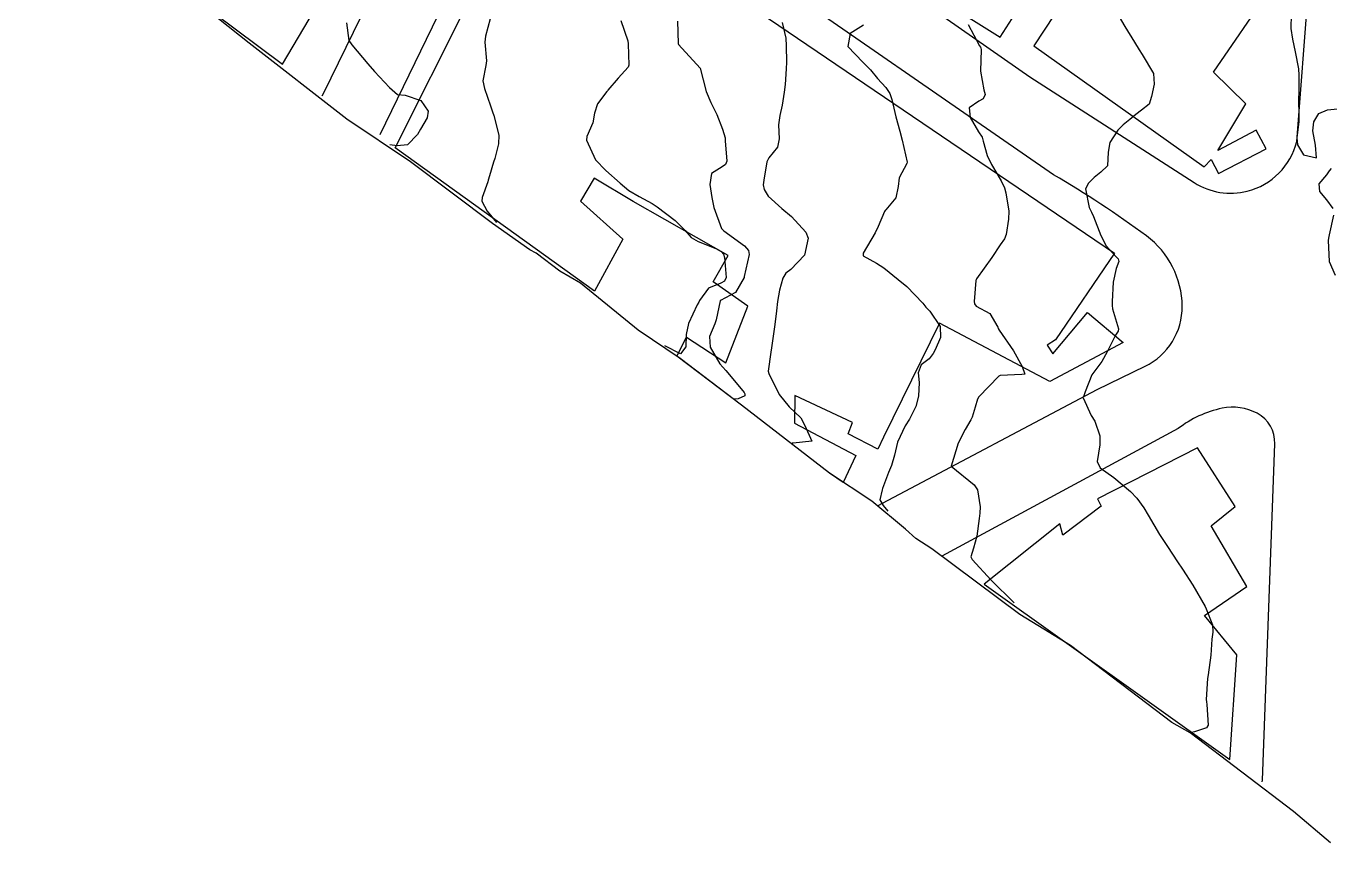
# Model space of a CAD drawing. Header units: metres. Extents: x 307586 to 320046, y 7427249 to 7434250.
# Drawn here: x 308997.6 to 309109.8, y 7432497 to 7432567.3 of the extents above; entities that cross this region are included whole.
import ezdxf

# ---------------------------------------------------------------- set-up
doc = ezdxf.new("R2010")
doc.units = ezdxf.units.M
doc.header["$MEASUREMENT"] = 0
for name, color, linetype in [('Area', 45, 'Continuous'), ('Curvas de Nivel 1m', 11, 'Continuous'), ('Curvas de Nivel 5m', 15, 'Continuous'), ('Edificações', 30, 'Continuous'), ('Vias Primárias', 230, 'Continuous')]:
    doc.layers.add(name, color=color, linetype=linetype)

msp = doc.modelspace()

# ---------------------------------------------------------------- linework, layer by layer
at = {"layer": 'Area'}
msp.add_polyline3d([(309109.88, 7432497, 714.31), (309106.69, 7432499.71, 714.24), (309097.78, 7432506.46, 720.69), (309096.22, 7432507.36, 721.24), (309087.49, 7432513.98, 719.23), (309084.7, 7432515.71, 719.1), (309083.13, 7432516.66, 719.11), (309075.58, 7432522.31, 716.36), (309074.2, 7432523.2, 716.32), (309073.3, 7432524, 716.37), (309070.41, 7432526.4, 718.53), (309066.75, 7432528.8, 717.71), (309059.19, 7432534.65, 720.5), (309053.92, 7432538.69, 718.81), (309050.3, 7432541.12, 720.7), (309045.33, 7432545.15, 726.34), (309043.57, 7432546.2, 723.23), (309041.53, 7432547.73, 723.17), (309040.99, 7432548.04, 726.3), (309037.76, 7432550.29, 727.53), (309030.72, 7432555.6, 725.66), (309025.25, 7432559.28, 727.02), (309016.84, 7432565.82, 726.56), (309009.75, 7432571.45, 727.81)], dxfattribs=at)
at = {"layer": 'Curvas de Nivel 1m', "flags": 128}
for points, elevation in [([(309106.48, 7432568.28), (309106.46, 7432567.06), (309106.6, 7432566.14), (309106.84, 7432565.06), (309107.1, 7432563.6), (309107.15, 7432563.05), (309107.13, 7432561.54), (309107.1, 7432561.06), (309107.14, 7432559.51), (309107.13, 7432559.05), (309106.97, 7432557.65), (309107.04, 7432557.06), (309107.55, 7432556.2), (309108.65, 7432555.94), (309108.57, 7432557.04), (309108.35, 7432558.27), (309108.44, 7432559.04), (309108.86, 7432559.77), (309109.6, 7432560.07), (309110.46, 7432560.15)], 714), ([(309025.21, 7432567.57), (309025.42, 7432566.03), (309025.66, 7432565.66), (309027.04, 7432564.02), (309027.63, 7432563.38), (309028.91, 7432562), (309029.6, 7432561.4), (309030.27, 7432561.32), (309031.6, 7432560.86), (309032.24, 7432559.95), (309032.16, 7432559.37), (309031.57, 7432558.4), (309031.32, 7432557.96), (309030.47, 7432557.06), (309029.58, 7432556.97), (309028.93, 7432557.07)], 722), ([(309037.58, 7432567.89), (309037.17, 7432566.4), (309037.12, 7432565.9), (309037.25, 7432564.28), (309037.21, 7432563.89), (309036.93, 7432562.58), (309037.07, 7432561.9), (309037.59, 7432560.41), (309037.78, 7432559.89), (309037.88, 7432559.59), (309038.31, 7432557.88), (309038.29, 7432557.14), (309037.96, 7432555.89), (309037.86, 7432555.56), (309037.52, 7432554.39), (309037.4, 7432554.01), (309037.36, 7432553.89), (309036.87, 7432552.53), (309036.85, 7432552.22), (309037.31, 7432551.35), (309038.12, 7432550.39)], 721), ([(309053.68, 7432567.7), (309053.75, 7432565.79), (309053.78, 7432565.7), (309055.63, 7432563.67), (309056.15, 7432561.66), (309056.55, 7432560.71), (309057.06, 7432559.66), (309057.57, 7432558.42), (309057.78, 7432557.65), (309057.8, 7432557.41), (309057.92, 7432555.65), (309057.82, 7432555.37), (309057.54, 7432555.17), (309056.6, 7432554.59), (309056.47, 7432553.66), (309056.64, 7432552.52), (309056.8, 7432551.66), (309057.47, 7432549.87), (309057.66, 7432549.65), (309059.45, 7432548.36), (309059.8, 7432547.98), (309059.84, 7432547.62), (309059.42, 7432545.73), (309059.41, 7432545.64), (309058.68, 7432544.36), (309057.39, 7432543.68), (309057.37, 7432543.67), (309057.36, 7432543.65), (309057.02, 7432542.01), (309056.89, 7432541.65), (309056.44, 7432540.58), (309056.5, 7432539.66), (309057.33, 7432538.23), (309057.84, 7432537.64), (309059.31, 7432535.9), (309059.42, 7432535.75), (309059.49, 7432535.63), (309059.47, 7432535.46), (309058.91, 7432535.22), (309058.55, 7432535.19)], 719), ([(309062.69, 7432567.59), (309063, 7432566.25), (309063.04, 7432565.59), (309063.05, 7432564.18), (309063.03, 7432563.59), (309062.95, 7432562.26), (309062.87, 7432561.59), (309062.7, 7432560.48), (309062.49, 7432559.59), (309062.37, 7432558.79), (309062.43, 7432557.59), (309062.3, 7432556.85), (309061.55, 7432555.94), (309061.38, 7432555.6), (309061.11, 7432554.01), (309061.05, 7432553.61), (309061.13, 7432553.22), (309061.5, 7432552.65), (309062.66, 7432551.59), (309063.48, 7432550.9), (309064.72, 7432549.56), (309064.94, 7432549.04), (309064.62, 7432547.56), (309063.43, 7432546.34), (309063, 7432546.01), (309062.75, 7432545.59), (309062.45, 7432544.55), (309062.3, 7432543.59), (309062.21, 7432542.77), (309062.06, 7432541.59), (309061.97, 7432540.99), (309061.78, 7432539.6), (309061.72, 7432539.23), (309061.48, 7432537.6), (309061.53, 7432537.39), (309062.44, 7432535.59), (309063.29, 7432534.53), (309064.3, 7432533.56), (309064.63, 7432532.92), (309065.25, 7432531.55), (309063.63, 7432531.39), (309063.55, 7432531.38)], 718), ([(309069.68, 7432567.35), (309068.55, 7432566.64), (309068.35, 7432565.52), (309069.64, 7432564.17), (309070.29, 7432563.5), (309070.89, 7432562.76), (309071.62, 7432561.98), (309071.94, 7432561.48), (309072.13, 7432560.95), (309072.47, 7432559.47), (309072.81, 7432558.23), (309073.02, 7432557.47), (309073.44, 7432555.57), (309073.41, 7432555.46), (309072.77, 7432554.22), (309072.67, 7432553.47), (309072.47, 7432552.51), (309071.61, 7432551.48), (309071.55, 7432551.42), (309071.49, 7432551.31), (309070.94, 7432550.02), (309070.69, 7432549.49), (309069.67, 7432547.73), (309069.67, 7432547.51), (309070.81, 7432546.87), (309071.43, 7432546.47), (309072.68, 7432545.47), (309073.41, 7432544.87), (309074.79, 7432543.44), (309075.05, 7432543.1), (309075.39, 7432542.76), (309076.28, 7432541.42), (309076.31, 7432540.48), (309075.86, 7432539.42), (309075.68, 7432539.1), (309075.34, 7432538.66), (309074.65, 7432538.12), (309074.38, 7432537.44), (309074.47, 7432536.6), (309074.43, 7432535.44), (309074.2, 7432534.54), (309073.65, 7432533.45), (309073.27, 7432532.89), (309072.62, 7432531.47), (309072.36, 7432530.35), (309072.09, 7432529.47), (309071.83, 7432528.87), (309071.32, 7432527.48), (309071.29, 7432527.39), (309071.1, 7432526.53), (309071.37, 7432526.02), (309071.77, 7432525.53)], 717), ([(309078.69, 7432567.4), (309079.66, 7432565.57), (309079.74, 7432565.46), (309079.78, 7432565.39), (309079.8, 7432565.25), (309079.75, 7432563.39), (309080.04, 7432561.8), (309080.15, 7432561.38), (309079.99, 7432561.01), (309079.6, 7432560.82), (309078.77, 7432560.23), (309078.87, 7432559.4), (309079.57, 7432558.18), (309079.89, 7432557.71), (309079.97, 7432557.38), (309080.32, 7432556.15), (309080.71, 7432555.37), (309081.52, 7432553.97), (309081.81, 7432553.36), (309081.93, 7432552.93), (309082.2, 7432551.35), (309082.17, 7432550.66), (309081.97, 7432549.35), (309081.83, 7432548.98), (309081.45, 7432548.45), (309080.73, 7432547.37), (309079.42, 7432545.52), (309079.37, 7432545.45), (309079.35, 7432545.39), (309079.2, 7432543.59), (309079.23, 7432543.39), (309079.39, 7432543.19), (309080.56, 7432542.55), (309081.25, 7432541.36), (309081.28, 7432541.27), (309081.37, 7432541.12), (309082.58, 7432539.35), (309083.33, 7432537.98), (309083.57, 7432537.34), (309083.32, 7432537.31), (309081.46, 7432537.22), (309081.32, 7432537.16), (309079.61, 7432535.39), (309079.49, 7432535.19), (309079.29, 7432534.49), (309079.03, 7432533.64), (309078.92, 7432533.39), (309078.44, 7432532.57), (309077.84, 7432531.4), (309077.23, 7432529.41), (309079.21, 7432527.82), (309079.51, 7432527.39), (309079.72, 7432525.91), (309079.69, 7432525.38), (309079.65, 7432524.91), (309079.44, 7432523.39), (309079.14, 7432522.35), (309078.93, 7432521.6), (309079.03, 7432521.39), (309080.67, 7432519.59), (309082.64, 7432517.64)], 716), ([(309109.91, 7432555.02), (309109.75, 7432554.81), (309109.53, 7432554.48), (309108.87, 7432553.69), (309108.93, 7432553.04), (309109.51, 7432552.33), (309110.07, 7432551.59)], 714), ([(309110.13, 7432551.02), (309109.76, 7432549.31), (309109.7, 7432549.03), (309109.66, 7432548.83), (309109.76, 7432547.03), (309110.26, 7432545.84)], 714)]:
    msp.add_lwpolyline(points, dxfattribs=dict(at, elevation=elevation))
at = {"layer": 'Curvas de Nivel 5m', "flags": 128}
for points, elevation in [([(309048.81, 7432567.76), (309049.41, 7432566.01), (309049.45, 7432565.75), (309049.49, 7432563.9), (309049.44, 7432563.75), (309048.58, 7432562.8), (309047.7, 7432561.77), (309047.66, 7432561.72), (309047.61, 7432561.66), (309046.79, 7432560.58), (309046.54, 7432559.78), (309046.4, 7432558.96), (309045.9, 7432557.79), (309045.87, 7432557.47), (309046.62, 7432555.78), (309047.53, 7432554.85), (309048.76, 7432553.76), (309049.51, 7432553.13), (309050.38, 7432552.61), (309051.5, 7432552.02), (309051.93, 7432551.72), (309053.48, 7432550.56), (309054.36, 7432549.69), (309054.85, 7432549.08), (309055.45, 7432548.75), (309056.97, 7432548.14), (309057.45, 7432547.87), (309057.65, 7432547.65), (309057.73, 7432547.36), (309057.86, 7432545.65), (309057.74, 7432545.32), (309057.42, 7432545.16), (309056.35, 7432544.72), (309055.59, 7432543.67), (309055.53, 7432543.53), (309055.39, 7432543.28), (309054.64, 7432541.68), (309054.42, 7432540.74), (309054.39, 7432539.68), (309053.95, 7432539.09), (309052.6, 7432539.76)], 720), ([(309091.69, 7432568.07), (309092.18, 7432567.23), (309093, 7432565.89), (309093.41, 7432565.22), (309093.66, 7432564.84), (309094.63, 7432563.21), (309094.69, 7432562.27), (309094.47, 7432561.21), (309094.26, 7432560.55), (309093.6, 7432560.03), (309093.13, 7432559.68), (309092.59, 7432559.23), (309092.03, 7432558.78), (309091.57, 7432558.31), (309090.88, 7432557.25), (309090.74, 7432556.44), (309090.67, 7432555.25), (309090.1, 7432554.7), (309089.53, 7432554.24), (309089.05, 7432553.75), (309088.8, 7432553.28), (309089.09, 7432551.68), (309089.3, 7432551.27), (309089.49, 7432550.89), (309090.11, 7432549.26), (309090.56, 7432548.36), (309091.44, 7432547.43), (309091.6, 7432547.24), (309091.66, 7432547.02), (309091.43, 7432546.41), (309091.17, 7432545.24), (309091.07, 7432543.57), (309091.07, 7432543.24), (309091.11, 7432542.96), (309091.38, 7432542.1), (309091.64, 7432541.24), (309091.59, 7432541.02), (309091.37, 7432540.67), (309090.64, 7432539.25), (309090.19, 7432538.41), (309089.32, 7432537.27), (309088.76, 7432535.82), (309088.6, 7432535.28), (309089.28, 7432533.77), (309089.59, 7432533.27), (309090.03, 7432532.03), (309090.03, 7432531.26), (309089.79, 7432529.81), (309090.05, 7432529.26), (309091.22, 7432528.43), (309092.67, 7432527.23), (309093.2, 7432526.65), (309093.8, 7432525.83), (309094.17, 7432525.21), (309095.16, 7432523.54), (309095.38, 7432523.19), (309095.84, 7432522.49), (309096.71, 7432521.17), (309097.13, 7432520.55), (309098.01, 7432519.16), (309099.09, 7432517.34), (309099.18, 7432517.15), (309099.7, 7432515.77), (309099.73, 7432515.14), (309099.67, 7432514.53), (309099.56, 7432513.14), (309099.33, 7432511.46), (309099.29, 7432511.15), (309099.18, 7432509.33), (309099.19, 7432509.15), (309099.23, 7432508.91), (309099.35, 7432507.14), (309099.21, 7432506.9), (309098.16, 7432506.56), (309097.92, 7432506.51)], 715)]:
    msp.add_lwpolyline(points, dxfattribs=dict(at, elevation=elevation))
at = {"layer": 'Edificações'}
for points, elevation in [([(309029.39, 7432556.8), (309041.72, 7432581.38), (309091.27, 7432547.73), (309086.22, 7432540.29), (309085.49, 7432539.81), (309085.97, 7432539.07), (309088.96, 7432542.64), (309092.03, 7432540.06), (309085.72, 7432536.69), (309076.22, 7432541.72), (309071.41, 7432531.91), (309070.92, 7432530.87), (309068.37, 7432532.19), (309068.73, 7432533.16), (309063.78, 7432535.49), (309063.74, 7432533.1), (309069.03, 7432530.34), (309067.94, 7432528.02), (309066.75, 7432528.8), (309059.19, 7432534.65), (309053.62, 7432538.89), (309054.45, 7432540.52), (309057.84, 7432538.31), (309059.73, 7432543.18), (309056.75, 7432545.27), (309058.04, 7432547.55), (309049.86, 7432552.18), (309046.53, 7432554.18), (309045.34, 7432552.21), (309048.99, 7432548.95), (309046.54, 7432544.47)], 725.99), ([(309101.2, 7432504.18), (309101.8, 7432513.18), (309099.02, 7432516.56), (309102.67, 7432519.07), (309099.6, 7432524.27), (309101.65, 7432525.93), (309098.42, 7432530.99), (309089.82, 7432526.61), (309090.14, 7432525.96), (309086.85, 7432523.47), (309086.58, 7432524.45), (309080.06, 7432519.26)], 718.22)]:
    msp.add_lwpolyline(points, close=True, dxfattribs=dict(at, elevation=elevation))
for points in [[(308997.64, 7432580.49), (309019.69, 7432563.99), (309023.38, 7432570.23)], [(309076.71, 7432569.29), (309081.45, 7432566.31), (309085.33, 7432572.38)], [(309087.84, 7432570.91), (309084.34, 7432565.57), (309099.01, 7432555.18), (309099.6, 7432555.79), (309100.23, 7432554.58), (309104.32, 7432556.73), (309103.48, 7432558.31), (309100.17, 7432556.57), (309102.59, 7432560.58), (309099.8, 7432563.31), (309104.66, 7432570.41)]]:
    msp.add_lwpolyline(points, dxfattribs=at)
at = {"layer": 'Vias Primárias'}
for points in [[(309023.12, 7432561.27), (309023.22, 7432561.47), (309040.69, 7432597.2), (309047.8, 7432612.55), (309055.49, 7432628.57), (309062.59, 7432643.94), (309070.37, 7432660.12), (309073.75, 7432666.78, 0.397481), (309072.21, 7432672.03), (309049.25, 7432687.78), (309052.34, 7432694.32), (309079.35, 7432673.81), (309107.49, 7432654.72), (309111.26, 7432652.13, -0.146833)], [(309070.9, 7432526), (309071.81, 7432526.49), (309089.78, 7432536.01), (309093.91, 7432538.01, 0.290066), (309097.11, 7432543.18, 0.23481), (309094.03, 7432549.22, 0.02838), (309086.03, 7432554.48), (309058.98, 7432573.2), (309045.54, 7432582.05, 0.127798), (309041.92, 7432583.28, 0.363278), (309039.57, 7432581.6), (309028.09, 7432557.93)], [(309103.99, 7432502.24), (309104.02, 7432502.41), (309105.07, 7432531.33, 0.287301), (309103.56, 7432533.96, 0.173988), (309100.54, 7432534.39, 0.117119), (309096.76, 7432532.64), (309076.44, 7432521.66)]]:
    msp.add_lwpolyline(points, format="xyb", dxfattribs=at)
msp.add_lwpolyline([(309076.62, 7432659.15), (309060.97, 7432626.41), (309047.54, 7432598.34, 0.233899), (309047.65, 7432589.56), (309057.41, 7432581.35), (309068.25, 7432573.92), (309083.99, 7432562.91), (309098.15, 7432553.81, 0.20787), (309102.71, 7432553.07, 0.276854), (309106.96, 7432557.35), (309107.98, 7432570.46), (309108.86, 7432584.64), (309110.14, 7432600.42), (309110.95, 7432614.54), (309112.47, 7432638.58, 0.210744), (309109.71, 7432646.08), (309084.76, 7432663.18, 0.087572), (309081.01, 7432664.88, 0.24784), (309079.45, 7432664.51)], format="xyb", close=True, dxfattribs=at)

doc.saveas('drawing.dxf')
